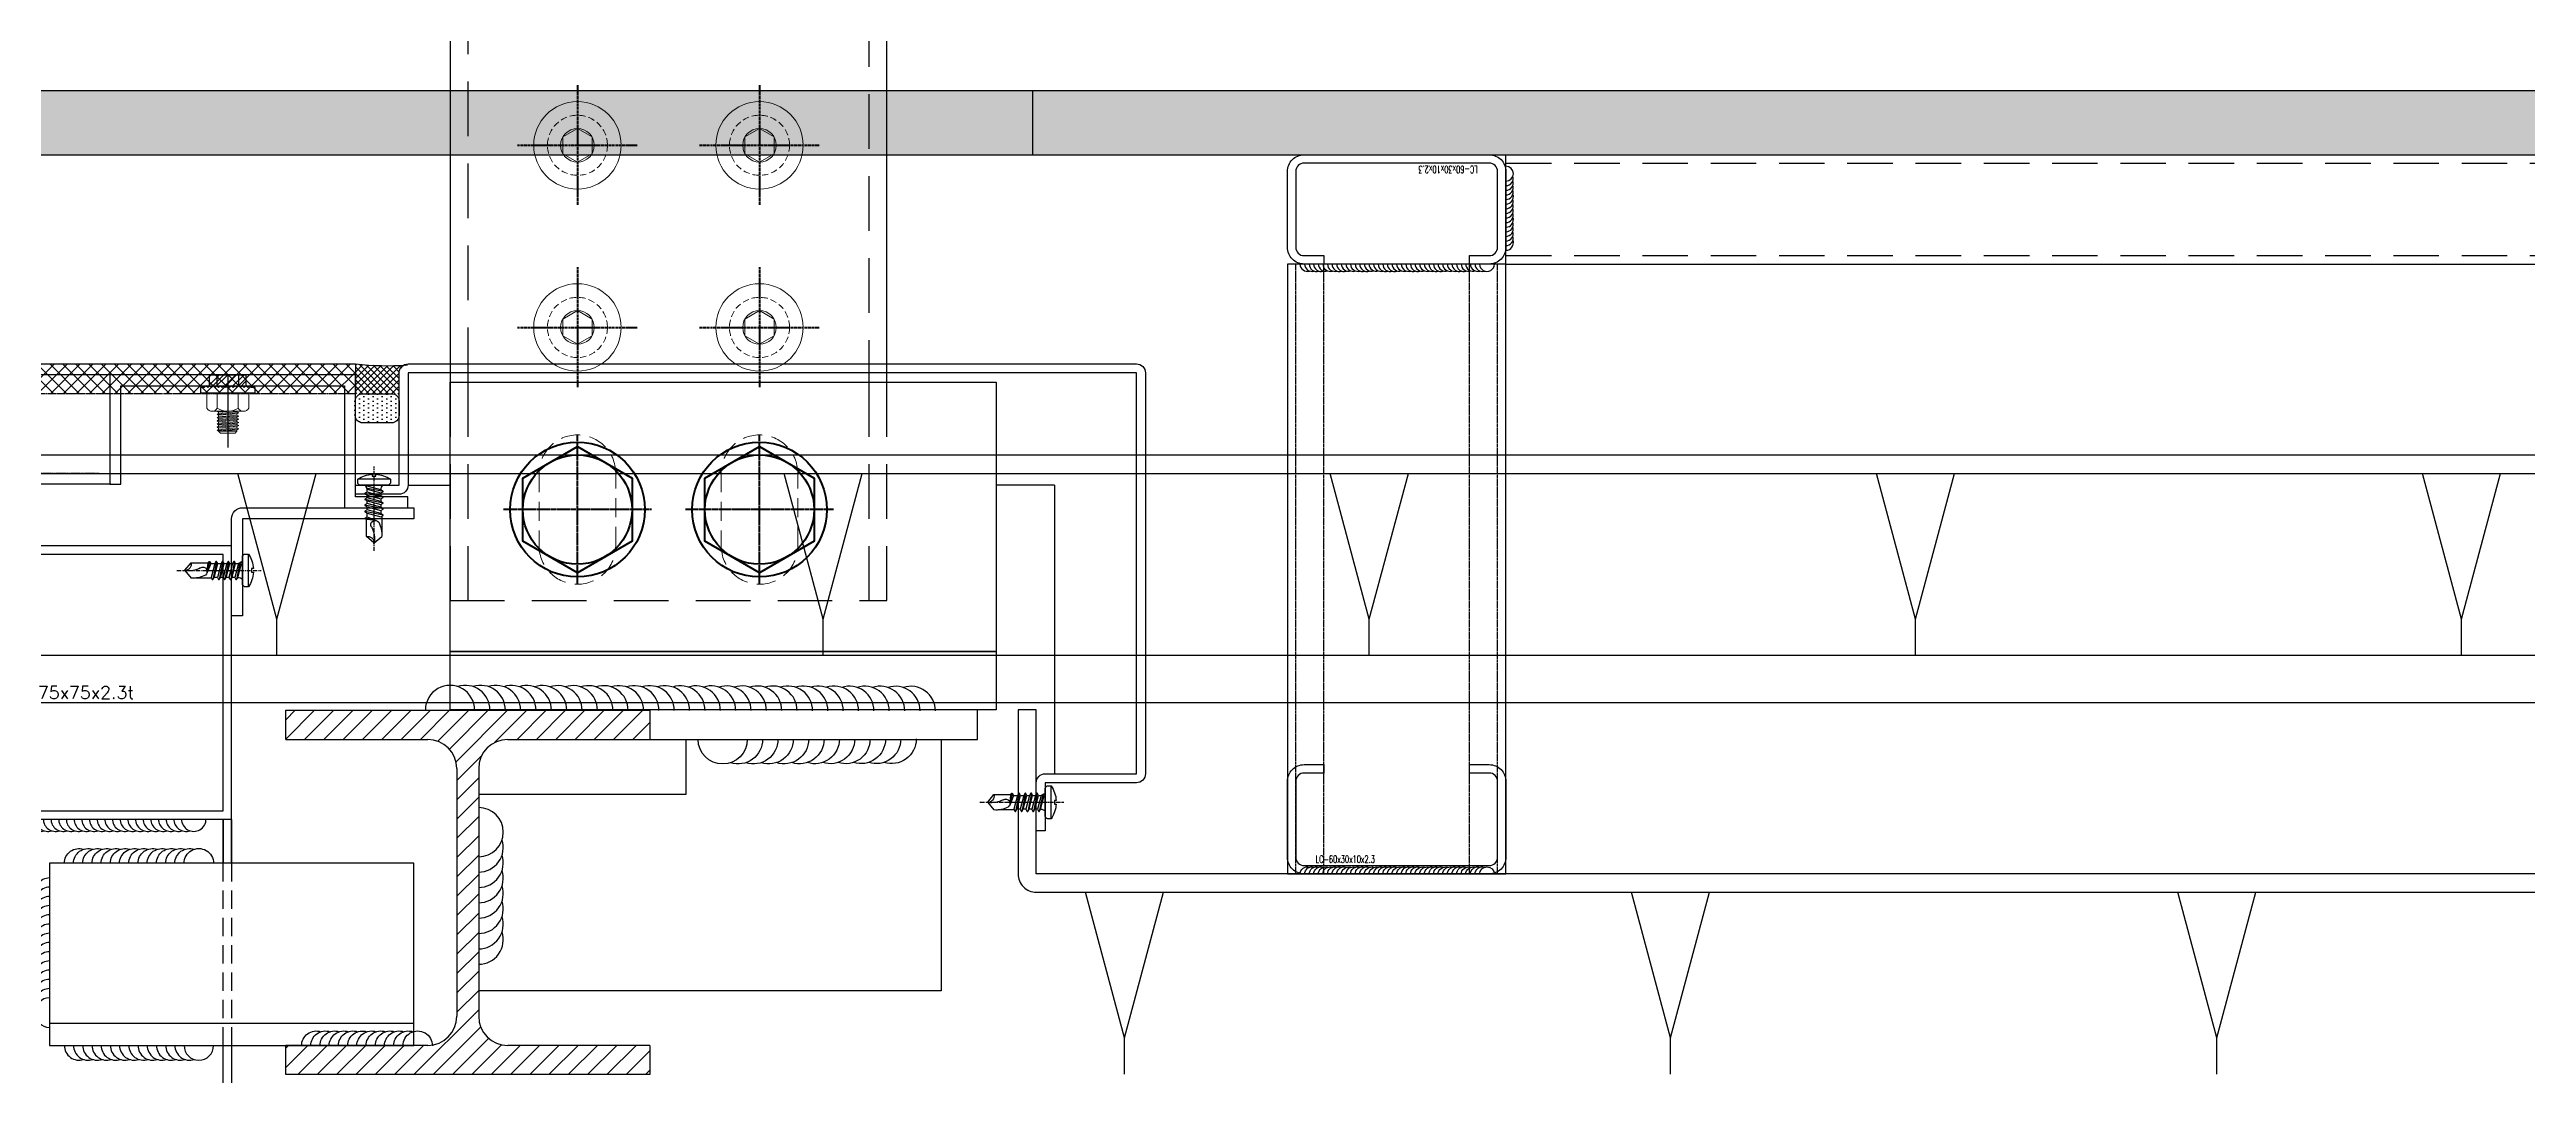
# Model space of a CAD drawing. Extents: x -3378 to 102197, y -3799 to 48702.
# Drawn here: x 88874 to 89555, y 24528 to 24809 of the extents above; entities that cross this region are included whole.
import ezdxf

# ---------------------------------------------------------------- set-up
doc = ezdxf.new("R2010")
doc.units = 0
for name, pattern in [('1', [8, 4, 4]), ('CENTER', [2, 1.25, -0.25, 0.25, -0.25]), ('HIDDEN', [0.375, 0.25, -0.125]), ('Hidden 1_16_', [0.023813, 0.015875, -0.007938])]:
    doc.linetypes.add(name, pattern=pattern)
for name, color, linetype in [('##-鐵件', 1, 'Continuous'), ('11', 11, 'Continuous'), ('24WELD', 55, 'Continuous'), ('3', 3, 'Continuous'), ('4', 4, 'Continuous'), ('6', 6, 'Continuous'), ('ARR', 6, 'Continuous'), ('BCM-DIM', 54, 'Continuous'), ('BCM-EXT', 2, 'Continuous'), ('BCM-SIL', 8, 'Continuous'), ('GM_ANNO_DIMS', 4, 'Continuous'), ('GM_SECT_15', 15, 'Continuous'), ('GM_STEL_PRIM', 3, 'Continuous'), ('STRUCTURAL', 3, 'Continuous'), ('不鏽鋼板S.S.PANEL', 30, 'Continuous'), ('中心線 CENTER', 6, 'CENTER'), ('結構體 STRUCTURAL', 154, 'Continuous'), ('螺絲、螺栓', 4, 'Continuous'), ('視覺模型鋁擠型暫替', 4, 'Continuous'), ('金屬面材 METAL PANEL', 2, 'Continuous'), ('鐵件', 6, 'Continuous'), ('隱藏線 HIDDEN', 8, 'HIDDEN')]:
    doc.layers.add(name, color=color, linetype=linetype)
doc.layers.add('#不列印', color=250, linetype='Continuous', plot=False)
doc.layers.add('不顯示', color=254, linetype='Continuous', plot=False)
for name, color, linetype, lineweight in [('12', 3, 'Continuous', 9), ('粗实线', 7, 'Continuous', 40), ('虚线', 6, 'HIDDEN', 13), ('（粗实线0.35)', 7, '1', 40)]:
    doc.layers.add(name, color=color, linetype=linetype, lineweight=lineweight)
doc.styles.add('DIM', font='simplex.shx', dxfattribs={"bigfont": 'chineset.shx'})
doc.styles.add('romans', font='romans.shx', dxfattribs={"width": 0.5, "bigfont": ' chineset.shx'})

# ---------------------------------------------------------------- blocks, each defined once
blk = doc.blocks.new('室內地板')
at = {"layer": '結構體 STRUCTURAL'}
h = blk.add_hatch(dxfattribs=at)
h.set_pattern_fill('AR-HBONE', color=256, scale=0.1)
h.set_pattern_definition([(45, (-52753.211, -90985.298), (0, 14.3684098), [30.48, -10.16]), (135, (-52746.026, -90978.114), (1e-15, 14.3684098), [30.48, -10.16])])
h.paths.add_polyline_path([(0, 0), (0, -17.5), (11600, -17.5), (11600, 0)])
blk.add_lwpolyline([(0, 0), (0, -17.5), (11600, -17.5), (11600, 0)], close=True, dxfattribs=at)
blk = doc.blocks.new('*U753')
at = {"layer": 'GM_STEL_PRIM'}
for p, q in [((0, -15), (-10.72, 25)), ((0, -15), (10.72, 25)), ((0, -25), (0, -15))]:
    blk.add_line(p, q, dxfattribs=at)
blk = doc.blocks.new('*U754')
at = {"layer": 'GM_ANNO_DIMS', "color": 0, "linetype": 'ByBlock', "lineweight": -2}
for p in [(2850, 0), (3000, 0), (3150, 0), (3300, 0), (3450, 0)]:
    blk.add_blockref('*U753', p, dxfattribs=at)
blk = doc.blocks.new('A$C19b21843')
at = {"layer": '11'}
blk.add_lwpolyline([(3.5, 4), (3, 3.5), (3.5, 3), (3, 2.5), (3.5, 2), (3, 1.5), (3.5, 1), (3.5, 0), (5, 0), (5, 15), (3.5, 15), (3.5, 14), (3, 13.5), (3.5, 13), (3, 12.5), (3.5, 12), (3, 11.5), (3.5, 11), (3, 10.5), (3.5, 10), (3, 9.5), (3.5, 9), (3, 8.5), (3.5, 8), (3, 7.5), (3.5, 7), (3, 6.5), (3.5, 6), (3, 5.5), (3.5, 5), (3, 4.5)], close=True, dxfattribs=at)
at = {"layer": '12'}
for p, q in [((5, 13.25), (9.17, 13.25)), ((9.17, 10.37), (5, 10.37)), ((10, 11.81), (10, 3.19)), ((10, 10.03), (10.19, 10.03)), ((10.46, 10.5), (10.89, 4.57)), ((10.73, 10.03), (11.06, 10.03)), ((11.34, 10.5), (11.77, 4.57)), ((11.61, 10.03), (11.94, 10.03)), ((12.21, 10.5), (12.64, 4.57)), ((12.48, 10.03), (12.81, 10.03)), ((13.09, 10.5), (13.52, 4.57)), ((13.36, 10.03), (13.69, 10.03)), ((13.96, 10.5), (14.39, 4.57)), ((14.23, 10.03), (14.56, 10.03)), ((14.84, 10.5), (15.27, 4.57)), ((9.17, 4.63), (5, 4.63)), ((9.17, 1.75), (5, 1.75)), ((10, 4.95), (10.02, 4.57)), ((10.62, 4.97), (10.25, 4.97)), ((11.5, 4.97), (11.13, 4.97)), ((12.38, 4.97), (12, 4.97)), ((13.25, 4.97), (12.88, 4.97)), ((14.12, 4.97), (13.75, 4.97)), ((15, 4.97), (14.63, 4.97))]:
    blk.add_line(p, q, dxfattribs=at)
for points in [[(10, 4.59), (10.02, 4.57), (10.25, 4.97), (10, 8.4)], [(15.11, 10.03), (15.47, 10.03), (15.47, 5.41)], [(15.47, 10.03), (16, 9.5), (16, 5.5), (15.5, 5)]]:
    blk.add_lwpolyline(points, dxfattribs=at)
for points in [[(10.73, 10.03), (10.46, 10.5), (10.19, 10.03), (10.62, 4.97), (10.89, 4.57), (11.13, 4.97)], [(11.61, 10.03), (11.34, 10.5), (11.06, 10.03), (11.5, 4.97), (11.77, 4.57), (12, 4.97)], [(12.48, 10.03), (12.21, 10.5), (11.94, 10.03), (12.38, 4.97), (12.64, 4.57), (12.88, 4.97)], [(13.36, 10.03), (13.09, 10.5), (12.81, 10.03), (13.25, 4.97), (13.52, 4.57), (13.75, 4.97)], [(14.23, 10.03), (13.96, 10.5), (13.69, 10.03), (14.12, 4.97), (14.39, 4.57), (14.63, 4.97)], [(15.11, 10.03), (14.84, 10.5), (14.56, 10.03), (15, 4.97), (15.27, 4.57), (15.5, 4.97)]]:
    blk.add_lwpolyline(points, close=True, dxfattribs=at)
for centre, radius, start, end in [((8.34, 11.81), 1.66, 300, 60), ((4.63, 7.5), 5.37, 327.68598, 32.31401), ((8.34, 3.19), 1.66, 300, 60)]:
    blk.add_arc(centre, radius, start, end, dxfattribs=at)
at = {"layer": '3'}
for p, q in [((0, 12.01), (3.25, 8.75)), ((3, 10.5), (0, 10.5)), ((0, 9.74), (3.12, 6.62)), ((0, 7.48), (3.49, 3.99)), ((1.77, 12.5), (3.38, 10.88)), ((0, 5.22), (2.72, 2.5)), ((0, 4.5), (3, 4.5)), ((0, 2.96), (0.46, 2.5))]:
    blk.add_line(p, q, dxfattribs=at)
at = {"layer": '4'}
blk.add_line((0, 7.5), (20, 7.5), dxfattribs=at)
at = {"layer": '6'}
blk.add_lwpolyline([(0, 12.5), (3, 12.5), (3.5, 12), (3, 11.5), (3.5, 11), (3, 10.5), (3.5, 10), (3, 9.5), (3.5, 9), (3, 8.5), (3.5, 8), (3, 7.5), (3.5, 7), (3, 6.5), (3.5, 6), (3, 5.5), (3.5, 5), (3, 4.5), (3.5, 4), (3, 3.5), (3.5, 3), (3, 2.5), (0, 2.5)], close=True, dxfattribs=at)
blk = doc.blocks.new('M5x16圓頭自攻')
at = {"layer": 'ARR', "color": 0, "linetype": 'CENTER', "ltscale": 0.87}
blk.add_line((18, 0), (-5.1, 0), dxfattribs=at)
at = {"layer": 'ARR', "color": 0, "linetype": 'ByBlock', "ltscale": 0.3}
for p, q in [((-1.61, -4.5), (-1.61, 4.5)), ((0.5, 2.24), (1.14, 1.9)), ((0.72, 2.13), (1.65, -2.5)), ((1.89, 1.9), (1.14, 1.9)), ((2.24, 2.5), (3.24, -2.5)), ((3.48, 1.9), (2.73, 1.9)), ((3.83, 2.5), (4.83, -2.5)), ((5.07, 1.9), (4.32, 1.9)), ((5.42, 2.5), (6.42, -2.5)), ((6.81, 1.9), (5.91, 1.9)), ((7.16, 2.5), (8.16, -2.5)), ((8.4, 1.9), (7.65, 1.9)), ((8.73, 1.9), (7.98, 1.9)), ((9.08, 2.5), (9.7, -0.6)), ((14.12, 2.1), (9.46, 2.1)), ((15.83, 0.06), (14.12, 2.1)), ((15.83, 0.06), (15.95, 0.06)), ((16, -0.01), (16, 0.01)), ((2.14, -1.9), (2.89, -1.9)), ((3.73, -1.9), (4.48, -1.9)), ((5.32, -1.9), (6.07, -1.9)), ((6.91, -1.9), (7.81, -1.9)), ((8.54, -2.1), (12.91, -2.1)), ((15.83, -0.06), (14.12, -2.1)), ((15.83, -0.06), (15.95, -0.06))]:
    blk.add_line(p, q, dxfattribs=at)
blk.add_lwpolyline([(-2.98, -0.5, 0.134476), (-1.61, -4.5), (-0.58, -4.5, 0.198912), (-0.44, -4.44), (-0.06, -4.06, 0.198912), (0, -3.92), (0, 3.92, 0.198912), (-0.06, 4.06), (-0.44, 4.44, 0.198912), (-0.58, 4.5), (-1.61, 4.5, 0.134562), (-2.98, 0.5), (-2.48, 0.5), (-2.48, -0.5), (-2.98, -0.5)], format="xyb", dxfattribs=at)
blk.add_lwpolyline([(1.14, 1.9), (2.14, -1.9), (1.8, -2.5), (1.65, -2.5), (1.3, -1.9), (0.3, 1.9), (0.5, 2.24)], dxfattribs=at)
for points in [[(3.24, -2.5), (2.89, -1.9), (1.89, 1.9), (2.24, 2.5), (2.39, 2.5), (2.73, 1.9), (3.73, -1.9), (3.39, -2.5)], [(4.83, -2.5), (4.48, -1.9), (3.48, 1.9), (3.83, 2.5), (3.98, 2.5), (4.32, 1.9), (5.32, -1.9), (4.98, -2.5)], [(6.42, -2.5), (6.07, -1.9), (5.07, 1.9), (5.42, 2.5), (5.57, 2.5), (5.91, 1.9), (6.91, -1.9), (6.57, -2.5)], [(8.16, -2.5), (7.81, -1.9), (6.81, 1.9), (7.16, 2.5), (7.31, 2.5), (7.65, 1.9), (8.65, -1.9), (8.31, -2.5)], [(9.08, 2.5), (8.73, 1.9), (9.7, -0.6), (9.46, 2.1), (9.23, 2.5)]]:
    blk.add_lwpolyline(points, close=True, dxfattribs=at)
for centre, radius, start, end in [((0.67, 3.07), 0.874, 220.33884, 257.78016), ((10.86, -0.29), 1.2, 56.15202, 236.15202), ((14.85, 6.88), 7.01, 241.64577, 278.00805), ((15.9, 1.75), 1.82, 168.86169, 267.68654), ((15.95, 0.01), 0.05, 0, 90), ((1.17, -3.34), 1.44, 84.73115, 144.21996), ((13.52, 4.88), 7.01, 241.64577, 274.95411), ((15.95, -0.01), 0.05, 270, 0)]:
    blk.add_arc(centre, radius, start, end, dxfattribs=at)
blk = doc.blocks.new('*U255')
blk.add_blockref('M5x16圓頭自攻', (0, 0))
blk = doc.blocks.new('75x75x2.3t')
at = {"layer": 'GM_SECT_15'}
for points in [[(0, -75), (75, -75), (75, 0), (0, 0)], [(2.3, -72.7), (72.7, -72.7), (72.7, -2.3), (2.3, -2.3)]]:
    blk.add_lwpolyline(points, close=True, dxfattribs=at)
at = {"layer": '不顯示', "linetype": 'Continuous', "insert": (21.79, -38.48), "char_height": 3.5, "attachment_point": 1, "style": 'DIM'}
blk.add_mtext_dynamic_manual_height_columns('75x75x2.3t', width=3.4858, gutter_width=17.5, heights=[0], dxfattribs=at)
blk = doc.blocks.new('*U416')
for centre, end in [((-0.29, -9), 16.35291), ((-0.21, -6.5), 16.35291), ((-0.13, -4), 88.14306), ((-0.53, -16.49), 16.35291), ((-0.45, -13.99), 16.35291), ((-0.37, -11.49), 16.35291), ((-0.78, -23.99), 16.35291), ((-0.7, -21.49), 16.35291), ((-0.62, -18.99), 16.35291), ((-1.02, -31.48), 16.35291), ((-0.94, -28.98), 16.35291), ((-0.86, -26.49), 16.35291), ((-1.26, -38.98), 16.35291), ((-1.18, -36.48), 16.35291), ((-1.1, -33.98), 16.35291), ((-1.59, -48.97), 16.35291), ((-1.51, -46.48), 16.35291), ((-1.43, -43.98), 16.35291), ((-1.34, -41.48), 16.35291), ((-1.83, -56.47), 16.35291), ((-1.75, -53.97), 16.35291), ((-1.67, -51.47), 16.35291), ((-2.07, -63.97), 16.35291), ((-1.99, -61.47), 16.35291), ((-1.91, -58.97), 16.35291), ((-2.24, -68.96), 16.35291), ((-2.15, -66.47), 16.35291)]:
    blk.add_arc(centre, 4, 268.14306, end)
blk = doc.blocks.new('*U804')
at = {"color": 1, "linetype": 'CENTER', "ltscale": 0.3}
for p, q in [((0, -20.32), (0, 20.32)), ((20.32, 0), (-20.32, 0))]:
    blk.add_line(p, q, dxfattribs=at)
blk.add_lwpolyline([(0, 17.32), (15, 8.66), (15, -8.66), (0, -17.32), (-15, -8.66), (-15, 8.66)], close=True)
blk.add_circle((0, 0), 15)
at = {"layer": '粗实线'}
blk.add_circle((0, 0), 18.5, dxfattribs=at)
at = {"layer": '虚线', "ltscale": 21}
blk.add_lwpolyline([(-10.5, 10), (-10.5, -10, 1), (10.5, -10), (10.5, 10, 1)], format="xyb", close=True, dxfattribs=at)
blk = doc.blocks.new('*U803')
at = {"layer": '粗实线', "color": 0, "linetype": 'ByBlock', "lineweight": -2}
for p in [(0, 0), (50, 0)]:
    blk.add_blockref('*U804', p, dxfattribs=at)
blk = doc.blocks.new('M12CF')
at = {"color": 1, "linetype": 'CENTER', "lineweight": -2, "ltscale": 0.5}
for p, q in [((0, 16.5), (0, -16.5)), ((-16.5, 0), (16.5, 0))]:
    blk.add_line(p, q, dxfattribs=at)
at = {"color": 7, "lineweight": 9, "flags": 128}
blk.add_lwpolyline([(-4, -2.31), (0, -4.62), (4, -2.31), (4, 2.31), (0, 4.62), (-4, 2.31)], close=True, dxfattribs=at)
at = {"color": 7, "lineweight": 9}
for radius in [12, 4.62]:
    blk.add_circle((0, 0), radius, dxfattribs=at)
blk = doc.blocks.new('H-100x100x6x8')
at = {"layer": '視覺模型鋁擠型暫替', "linetype": 'Continuous'}
h = blk.add_hatch(dxfattribs=at)
h.set_pattern_fill('ANSI31', color=1, scale=30)
h.set_pattern_definition([(45, (-90912.223, -1005445.726), (-2.65165043, 2.65165043), [])])
edge = h.paths.add_edge_path()
edge.add_line((61, -8), (100, -8))
edge.add_line((100, -8), (100, 0))
edge.add_line((100, 0), (0, 0))
edge.add_line((0, 0), (0, -8))
edge.add_line((0, -8), (39, -8))
edge.add_arc((39, -16), 8, 0, 90, ccw=False)
edge.add_line((47, -16), (47, -84))
edge.add_arc((39, -84), 8, -90, 0, ccw=False)
edge.add_line((39, -92), (0, -92))
edge.add_line((0, -92), (0, -100))
edge.add_line((0, -100), (100, -100))
edge.add_line((100, -100), (100, -92))
edge.add_line((100, -92), (61, -92))
edge.add_arc((61, -84), 8, 180, 270, ccw=False)
edge.add_line((53, -84), (53, -16))
edge.add_arc((61, -16), 8, 90, 180, ccw=False)
h.paths.add_polyline_path([(51.93, -76.8), (51.93, -70.8)], flags=16)
h.paths.add_polyline_path([(93.05, -6), (93.05, -2)], flags=16)
h.paths.add_polyline_path([(93.05, -98), (93.05, -94)], flags=16)
h.paths.add_polyline_path([(75.39, -100.55), (75.39, -93.05)])
for p, q in [((0, 0), (100, 0)), ((0, -8), (0, 0)), ((100, 0), (100, -8)), ((0, -8), (39, -8)), ((61, -8), (100, -8)), ((47, -16), (47, -84)), ((53, -16), (53, -84)), ((0, -100), (0, -92)), ((39, -92), (0, -92)), ((100, -92), (61, -92)), ((100, -92), (100, -100)), ((100, -100), (0, -100))]:
    blk.add_line(p, q, dxfattribs=at)
for centre, start, end in [((39, -16), 0, 90), ((61, -16), 90, 180), ((39, -84), 270, 0), ((61, -84), 180, 270)]:
    blk.add_arc(centre, 8, start, end, dxfattribs=at)
blk = doc.blocks.new('*U447')
for centre, end in [((4, -0.13), 178.14306), ((6.5, -0.21), 106.35291), ((9, -0.29), 106.35291), ((11.49, -0.37), 106.35291), ((13.99, -0.45), 106.35291), ((16.49, -0.53), 106.35291), ((18.99, -0.62), 106.35291), ((21.49, -0.7), 106.35291), ((23.99, -0.78), 106.35291), ((26.49, -0.86), 106.35291), ((28.98, -0.94), 106.35291), ((31.48, -1.02), 106.35291)]:
    blk.add_arc(centre, 4, 358.14306, end)
blk = doc.blocks.new('*U450')
for centre, end in [((4, -0.13), 178.14306), ((6.5, -0.21), 106.35291), ((9, -0.29), 106.35291), ((11.49, -0.37), 106.35291), ((13.99, -0.45), 106.35291), ((16.49, -0.53), 106.35291), ((18.99, -0.62), 106.35291), ((21.49, -0.7), 106.35291), ((23.99, -0.78), 106.35291), ((26.49, -0.86), 106.35291), ((28.98, -0.94), 106.35291), ((31.48, -1.02), 106.35291), ((33.98, -1.1), 106.35291), ((36.48, -1.18), 106.35291)]:
    blk.add_arc(centre, 4, 358.14306, end)
blk = doc.blocks.new('*U451')
for centre, end in [((4, -0.13), 178.14306), ((6.5, -0.21), 106.35291), ((9, -0.29), 106.35291), ((11.49, -0.37), 106.35291), ((13.99, -0.45), 106.35291), ((16.49, -0.53), 106.35291), ((18.99, -0.62), 106.35291), ((21.49, -0.7), 106.35291), ((23.99, -0.78), 106.35291), ((26.49, -0.86), 106.35291), ((28.98, -0.94), 106.35291), ((31.48, -1.02), 106.35291), ((33.98, -1.1), 106.35291), ((36.48, -1.18), 106.35291)]:
    blk.add_arc(centre, 4, 358.14306, end)
blk = doc.blocks.new('*U452')
for centre, end in [((4, -0.13), 178.14306), ((6.5, -0.21), 106.35291), ((9, -0.29), 106.35291), ((11.49, -0.37), 106.35291), ((13.99, -0.45), 106.35291), ((16.49, -0.53), 106.35291), ((18.99, -0.62), 106.35291), ((21.49, -0.7), 106.35291), ((23.99, -0.78), 106.35291), ((26.49, -0.86), 106.35291), ((28.98, -0.94), 106.35291), ((31.48, -1.02), 106.35291), ((33.98, -1.1), 106.35291), ((36.48, -1.18), 106.35291)]:
    blk.add_arc(centre, 4, 358.14306, end)
blk = doc.blocks.new('*U213')
at = {"layer": '鐵件'}
for p, q in [((-230.95, 0), (1119.05, 0)), ((-230.95, -30), (-230.95, 0)), ((-230.95, -30), (1119.05, -30))]:
    blk.add_line(p, q, dxfattribs=at)
at = {"layer": '鐵件', "linetype": 'HIDDEN', "ltscale": 50}
for p, q in [((-230.95, -2.3), (1119.05, -2.3)), ((-230.95, -27.7), (1119.05, -27.7))]:
    blk.add_line(p, q, dxfattribs=at)
blk = doc.blocks.new('St-LC-60x30x10x2_3')
at = {"layer": 'STRUCTURAL', "color": 0, "linetype": 'ByBlock', "lineweight": -2}
blk.add_lwpolyline([(14.83, 38.37), (14.83, 36.07), (9.43, 36.07, 0.414214), (7.13, 33.77), (7.13, 12.97, 0.414214), (9.43, 10.67), (60.23, 10.67, 0.414214), (62.53, 12.97), (62.53, 33.77, 0.414214), (60.23, 36.07), (54.83, 36.07), (54.83, 38.37), (60.23, 38.37, -0.414214), (64.83, 33.77), (64.83, 12.97, -0.414214), (60.23, 8.37), (9.43, 8.37, -0.414214), (4.83, 12.97), (4.83, 33.77, -0.414214), (9.43, 38.37)], format="xyb", close=True, dxfattribs=at)
at = {"layer": 'Defpoints', "color": 0, "linetype": 'ByBlock', "lineweight": -2, "style": 'romans', "width": 0.6}
blk.add_text('LC-60x30x10x2.3', height=2, rotation=360, dxfattribs=at).set_placement((12.56, 11.41))
blk = doc.blocks.new('*U435')
for centre, end in [((1.2, 36.5), 196.3529), ((1.3, 41.5), 196.3529), ((1.3, 39), 196.3529), ((0.8, 24), 196.3529), ((0.9, 29), 196.3529), ((0.9, 26.5), 196.3529), ((1, 31.5), 196.3529), ((1.1, 34), 196.3529), ((0.4, 11.5), 196.3529), ((0.5, 16.5), 196.3529), ((0.5, 14), 196.3529), ((0.6, 19), 196.3529), ((0.7, 21.5), 196.3529), ((0.1, 4), 268.1431), ((0.2, 6.5), 196.3529), ((0.3, 9), 196.3529)]:
    blk.add_arc(centre, 4, 88.1431, end)
blk = doc.blocks.new('*U436')
for centre, end in [((3, 94), 196.3529), ((3, 91.5), 196.3529), ((3.1, 96.4), 196.3529), ((3.2, 98.9), 196.3529), ((3.3, 101.4), 196.3529), ((2.6, 81.5), 196.3529), ((2.6, 79), 196.3529), ((2.7, 84), 196.3529), ((2.8, 86.5), 196.3529), ((2.9, 89), 196.3529), ((2.1, 64), 196.3529), ((2.2, 69), 196.3529), ((2.2, 66.5), 196.3529), ((2.3, 71.5), 196.3529), ((2.4, 74), 196.3529), ((2.5, 76.5), 196.3529), ((1.7, 54), 196.3529), ((1.7, 51.5), 196.3529), ((1.8, 56.5), 196.3529), ((1.9, 59), 196.3529), ((2, 61.5), 196.3529), ((1.2, 36.5), 196.3529), ((1.3, 41.5), 196.3529), ((1.3, 39), 196.3529), ((1.4, 44), 196.3529), ((1.5, 46.5), 196.3529), ((1.6, 49), 196.3529), ((0.8, 24), 196.3529), ((0.9, 29), 196.3529), ((0.9, 26.5), 196.3529), ((1, 31.5), 196.3529), ((1.1, 34), 196.3529), ((0.4, 11.5), 196.3529), ((0.5, 16.5), 196.3529), ((0.5, 14), 196.3529), ((0.6, 19), 196.3529), ((0.7, 21.5), 196.3529), ((0.1, 4), 268.1431), ((0.2, 6.5), 196.3529), ((0.3, 9), 196.3529)]:
    blk.add_arc(centre, 4, 88.1431, end)
blk = doc.blocks.new('*U437')
for centre, end in [((3, 94), 196.3529), ((3, 91.5), 196.3529), ((3.1, 96.4), 196.3529), ((3.2, 98.9), 196.3529), ((3.3, 101.4), 196.3529), ((2.6, 81.5), 196.3529), ((2.6, 79), 196.3529), ((2.7, 84), 196.3529), ((2.8, 86.5), 196.3529), ((2.9, 89), 196.3529), ((2.1, 64), 196.3529), ((2.2, 69), 196.3529), ((2.2, 66.5), 196.3529), ((2.3, 71.5), 196.3529), ((2.4, 74), 196.3529), ((2.5, 76.5), 196.3529), ((1.7, 54), 196.3529), ((1.7, 51.5), 196.3529), ((1.8, 56.5), 196.3529), ((1.9, 59), 196.3529), ((2, 61.5), 196.3529), ((1.2, 36.5), 196.3529), ((1.3, 41.5), 196.3529), ((1.3, 39), 196.3529), ((1.4, 44), 196.3529), ((1.5, 46.5), 196.3529), ((1.6, 49), 196.3529), ((0.8, 24), 196.3529), ((0.9, 29), 196.3529), ((0.9, 26.5), 196.3529), ((1, 31.5), 196.3529), ((1.1, 34), 196.3529), ((0.4, 11.5), 196.3529), ((0.5, 16.5), 196.3529), ((0.5, 14), 196.3529), ((0.6, 19), 196.3529), ((0.7, 21.5), 196.3529), ((0.1, 4), 268.1431), ((0.2, 6.5), 196.3529), ((0.3, 9), 196.3529)]:
    blk.add_arc(centre, 4, 88.1431, end)
blk = doc.blocks.new('*U807')
at = {"layer": 'GM_STEL_PRIM'}
for p, q in [((0, -15), (-10.72, 25)), ((0, -15), (10.72, 25)), ((0, -25), (0, -15))]:
    blk.add_line(p, q, dxfattribs=at)
blk = doc.blocks.new('*U808')
at = {"layer": 'GM_ANNO_DIMS', "color": 0, "linetype": 'ByBlock', "lineweight": -2}
for p in [(0, 0), (150, 0), (300, 0)]:
    blk.add_blockref('*U807', p, dxfattribs=at)
blk = doc.blocks.new('*U459')
at = {"layer": '##-鐵件', "color": 1}
blk.add_lwpolyline([(1657.18, 30), (1489.76, 30), (1489.76, -30), (1657.18, -30)], close=True, dxfattribs=at)
at = {"color": 251, "linetype": 'Hidden 1_16_', "ltscale": 5}
for p, q in [((1657.18, 27.7), (1489.76, 27.7)), ((1657.18, 20), (1489.76, 20)), ((1657.18, -20), (1489.76, -20)), ((1657.18, -27.7), (1489.76, -27.7))]:
    blk.add_line(p, q, dxfattribs=at)
at = {"layer": '#不列印', "rotation": 90}
blk.add_blockref('St-LC-60x30x10x2_3', (1665.55, -34.83), dxfattribs=at)
blk = doc.blocks.new('*U805')
at = {"layer": '鐵件', "rotation": 270}
blk.add_blockref('*U459', (0, 1573.47), dxfattribs=at)
blk = doc.blocks.new('*U806')
at = {"color": 0, "linetype": 'ByBlock', "lineweight": -2}
blk.add_blockref('*U805', (0, 0), dxfattribs=at)
blk = doc.blocks.new('*U441')
for centre, end in [((-0.13, -4), 88.1431), ((-0.29, -9), 16.3529), ((-0.21, -6.5), 16.3529), ((-0.37, -11.49), 16.3529), ((-0.53, -16.49), 16.3529), ((-0.45, -13.99), 16.3529), ((-0.62, -18.99), 16.3529), ((-0.78, -23.99), 16.3529), ((-0.7, -21.49), 16.3529), ((-0.94, -28.98), 16.3529), ((-0.86, -26.49), 16.3529), ((-1.02, -31.48), 16.3529), ((-1.18, -36.48), 16.3529), ((-1.1, -33.98), 16.3529), ((-1.26, -38.98), 16.3529), ((-1.43, -43.98), 16.3529), ((-1.34, -41.48), 16.3529), ((-1.59, -48.97), 16.3529), ((-1.51, -46.48), 16.3529), ((-1.67, -51.47), 16.3529), ((-1.83, -56.47), 16.3529), ((-1.75, -53.97), 16.3529), ((-1.99, -61.47), 16.3529), ((-1.91, -58.97), 16.3529), ((-2.07, -63.97), 16.3529), ((-2.24, -68.96), 16.3529), ((-2.15, -66.47), 16.3529), ((-2.32, -71.46), 16.3529), ((-2.48, -76.46), 16.3529), ((-2.4, -73.96), 16.3529), ((-2.56, -78.96), 16.3529)]:
    blk.add_arc(centre, 4, 268.1431, end)
blk = doc.blocks.new('*U442')
for centre, end in [((-21.49, 0.65), 286.4702), ((-18.99, 0.58), 286.4702), ((-16.49, 0.5), 286.4702), ((-13.99, 0.43), 286.4702), ((-11.49, 0.35), 286.4702), ((-9, 0.27), 286.4702), ((-6.5, 0.2), 286.4702), ((-4, 0.12), 358.2604)]:
    blk.add_arc(centre, 4, 178.2604, end)
blk = doc.blocks.new('*U443')
for centre, end in [((-0.13, -4), 88.1431), ((-0.29, -9), 16.3529), ((-0.21, -6.5), 16.3529), ((-0.37, -11.49), 16.3529), ((-0.53, -16.49), 16.3529), ((-0.45, -13.99), 16.3529), ((-0.62, -18.99), 16.3529), ((-0.78, -23.99), 16.3529), ((-0.7, -21.49), 16.3529), ((-0.94, -28.98), 16.3529), ((-0.86, -26.49), 16.3529), ((-1.02, -31.48), 16.3529)]:
    blk.add_arc(centre, 4, 268.1431, end)

msp = doc.modelspace()

# ---------------------------------------------------------------- hatches: boundary and pattern name
at = {"layer": 'BCM-SIL'}
h = msp.add_hatch(dxfattribs=at)
h.set_pattern_fill('ANSI37', color=256, scale=20, angle=-180)
h.set_pattern_definition([(225, (826.014, -991934.3894), (1.767766953, -1.767766953), []), (315, (826.014, -991934.3894), (1.767766953, 1.767766953), [])])
h.paths.add_polyline_path([(88958.221, 24714.979), (88780.121, 24714.979), (88786.711, 24723.181), (88958.221, 24723.181)])
h = msp.add_hatch(dxfattribs=at)
h.set_pattern_fill('ANSI37', color=256, scale=10, angle=-180)
h.set_pattern_definition([(225, (826.014, -991934.3894), (0.8838834765, -0.8838834765), []), (315, (826.014, -991934.3894), (0.8838834765, 0.8838834765), [])])
h.paths.add_polyline_path([(88970.221, 24719.954, -0.3495485), (88972.55, 24722.878, -0.0459361), (88958.221, 24723.181), (88958.221, 24720.181), (88958.221, 24720.181), (88958.221, 24714.979), (88970.221, 24714.979)])
h = msp.add_hatch(dxfattribs=at)
h.set_pattern_fill('DOTS', color=256, scale=20, angle=-90, style=0)
h.set_pattern_definition([(90, (83508.0913, -11634.5446), (1.25, 0.625), [0, -1.25])])
edge = h.paths.add_edge_path()
edge.add_arc((88968.221, 24708.994), 2, 270, 360)
edge.add_line((88970.221, 24708.994), (88970.221, 24712.979))
edge.add_arc((88968.221, 24712.979), 2, 0, 90)
edge.add_line((88968.221, 24714.979), (88959.855, 24714.979))
edge.add_arc((88959.855, 24712.979), 2, 90, 180)
edge.add_line((88957.855, 24712.979), (88957.855, 24708.994))
edge.add_arc((88959.855, 24708.994), 2, 180, 270)
edge.add_line((88959.855, 24706.994), (88968.221, 24706.994))
at = {"layer": '結構體 STRUCTURAL', "true_color": 0xf26722}
h = msp.add_hatch(dxfattribs=at)
h.set_pattern_fill('AR-HBONE', color=30, scale=0.1)
h.set_pattern_definition([(45, (36391.011, -66187.213), (0, 14.3684098), [30.48, -10.16]), (135, (36398.195, -66180.029), (1e-15, 14.3684098), [30.48, -10.16])])
h.paths.add_polyline_path([(89144.221, 24798.085), (89144.221, 24780.585), (90673.7, 24780.585), (90673.7, 24798.085)])

# ---------------------------------------------------------------- linework, layer by layer
at = {"layer": 'BCM-EXT', "color": 8, "linetype": 'HIDDEN'}
msp.add_line((88801.411, 24693.181), (88887.824, 24693.181), dxfattribs=at)
at = {"layer": 'BCM-EXT', "linetype": 'Continuous'}
msp.add_line((88891.027, 24690.181), (88802.881, 24690.181), dxfattribs=at)
at = {"layer": 'BCM-SIL', "linetype": 'HIDDEN', "ltscale": 0.5, "elevation": 0}
msp.add_lwpolyline([(88958.221, 24714.979), (88780.121, 24714.979), (88786.711, 24723.181), (88958.221, 24723.181)], close=True, dxfattribs=at)
at = {"layer": 'BCM-SIL', "elevation": 0}
msp.add_lwpolyline([(88960.221, 24714.979), (88968.221, 24714.979, -0.4142136), (88970.221, 24712.979), (88970.221, 24708.994, -0.4142136), (88968.221, 24706.994), (88960.221, 24706.994, -0.4142136), (88958.221, 24708.994), (88958.221, 24712.979, -0.4142136)], format="xyb", close=True, dxfattribs=at)
at = {"layer": 'BCM-SIL'}
msp.add_arc((88967.035, 24800.846, 0), 78.163, 263.525895, 274.046285, dxfattribs=at)
at = {"layer": 'GM_SECT_15'}
for p, q in [((88921.95, 24586.085), (88921.949, 24598.19, 0)), ((88921.949, 24598.106), (88921.949, 24586.085)), ((88924.249, 24586.085), (88924.248, 24598.19, 0)), ((88924.249, 24598.106), (88924.249, 24586.085)), ((88974.248, 24542.085), (88874.248, 24542.085)), ((88921.949, 24103.481), (88921.95, 24536.085)), ((88924.25, 24536.085), (88924.249, 24103.481))]:
    msp.add_line(p, q, dxfattribs=at)
at = {"layer": 'GM_SECT_15', "elevation": 0}
msp.add_lwpolyline([(89039.098, 24620.085), (89129.1, 24620.085), (89129.1, 24628.178), (89039.098, 24628.178)], close=True, dxfattribs=at)
for points in [[(88992.098, 24605.085), (89049.098, 24605.085), (89049.098, 24620.085)], [(89119.1, 24620.085), (89119.1, 24620.085), (89119.1, 24551.085), (88992.098, 24551.085)]]:
    msp.add_lwpolyline(points, dxfattribs=at)
at = {"layer": 'GM_SECT_15'}
msp.add_lwpolyline([(88874.248, 24586.085), (88874.248, 24536.085), (88974.248, 24536.085), (88974.248, 24586.085)], close=True, dxfattribs=at)
at = {"layer": 'GM_STEL_PRIM', "elevation": 0}
msp.add_lwpolyline([(97765.704, 24698.085), (86065.701, 24698.085), (86065.701, 24693.085), (97765.704, 24693.085)], close=True, dxfattribs=at)
msp.add_lwpolyline([(90781.56, 24583.162), (89145.234, 24583.162), (89145.243, 24628.177), (89140.243, 24628.178), (89140.234, 24583.163, 0.4142473), (89145.234, 24578.162), (90781.56, 24578.162)], format="xyb", close=True, dxfattribs=at)
at = {"layer": '不鏽鋼板S.S.PANEL'}
for points in [[(89104.221, 24718.178), (89104.221, 25697.682, 0.049389), (89104.124, 25698.663), (89065.025, 25894.158, 0.3575108), (89060.122, 25898.178), (88989.221, 25898.178, 0.4142136), (88984.221, 25893.178), (88984.221, 24858.178, -0.4142136), (88979.221, 24853.178), (88939.221, 24853.178)], [(88939.221, 24818.178), (88979.221, 24818.178, -0.4142136), (88984.221, 24813.178), (88984.221, 24718.178)]]:
    msp.add_lwpolyline(points, format="xyb", dxfattribs=at)
for points in [[(88984.221, 24718.178), (89134.221, 24718.178), (89134.221, 24644.178), (88984.221, 24644.178)], [(88984.221, 24644.178), (89134.221, 24644.178), (89134.221, 24628.178), (88984.221, 24628.178)]]:
    msp.add_lwpolyline(points, close=True, dxfattribs=at)
at = {"layer": '中心線 CENTER', "ltscale": 15}
msp.add_line((101018.781, 24798.085, 0), (82488.036, 24798.085, 0), dxfattribs=at)
at = {"layer": '結構體 STRUCTURAL'}
for p, q in [((90754.403, 24643.085, 0), (86461.701, 24643.085, 0)), ((90754.403, 24630.085, 0), (86461.701, 24630.085, 0))]:
    msp.add_line(p, q, dxfattribs=at)
at = {"layer": '結構體 STRUCTURAL', "color": 30, "true_color": 0xf26722, "elevation": 0}
msp.add_lwpolyline([(89144.221, 24798.085), (89144.221, 24780.585), (90673.7, 24780.585), (90673.7, 24798.085)], close=True, dxfattribs=at)
at = {"layer": '虚线', "ltscale": 7}
for centre in [(89019.221, 24783.178), (89069.221, 24783.178), (89019.221, 24733.178), (89069.221, 24733.178)]:
    msp.add_circle(centre, 8.25, dxfattribs=at)
at = {"layer": '金屬面材 METAL PANEL'}
for p, q in [((88958.221, 24686.881), (88958.221, 24689.881)), ((88972.72, 24689.881), (88984.221, 24689.881)), ((89150.22, 24689.881), (89134.221, 24689.881)), ((89150.22, 24689.881), (89150.22, 24610.681))]:
    msp.add_line(p, q, dxfattribs=at)
msp.add_lwpolyline([(88786.711, 24723.181), (88958.221, 24723.181), (88958.221, 24720.181), (88788.149, 24720.181)], dxfattribs=at)
msp.add_lwpolyline([(88958.221, 24689.881), (88970.22, 24689.881), (88970.22, 24720.681, -0.4142136), (88972.72, 24723.181), (89172.72, 24723.181, -0.4142136), (89175.22, 24720.681), (89175.22, 24610.681, -0.4142136), (89172.72, 24608.181), (89147.721, 24608.181), (89147.721, 24594.999), (89145.221, 24594.999), (89145.221, 24608.181, -0.4142136), (89147.721, 24610.681), (89172.72, 24610.681), (89172.72, 24720.681), (88972.72, 24720.681), (88972.72, 24689.881, -0.4142136), (88970.22, 24687.381), (88958.221, 24687.381)], format="xyb", dxfattribs=at)
at = {"layer": '金屬面材 METAL PANEL', "linetype": 'Continuous'}
msp.add_lwpolyline([(88890.824, 24690.18), (88893.824, 24690.181), (88893.824, 24717.181), (88955.221, 24717.181), (88955.221, 24683.681), (88972.623, 24683.681), (88972.623, 24686.681), (88958.221, 24686.681), (88958.221, 24720.181), (88890.824, 24720.181), (88890.824, 24690.181)], dxfattribs=at)
at = {"layer": '金屬面材 METAL PANEL', "elevation": 0}
msp.add_lwpolyline([(88974.292, 24680.681), (88927.24, 24680.681), (88927.24, 24654.019), (88924.24, 24654.019), (88924.24, 24680.681, -0.4142136), (88927.24, 24683.681), (88974.292, 24683.681)], format="xyb", close=True, dxfattribs=at)
at = {"layer": '隱藏線 HIDDEN', "linetype": 'HIDDEN', "ltscale": 20}
for p, q in [((88921.949, 24536.085), (88921.949, 24586.085)), ((88924.249, 24586.085), (88924.248, 24536.085))]:
    msp.add_line(p, q, dxfattribs=at)
at = {"layer": '隱藏線 HIDDEN', "linetype": 'HIDDEN', "ltscale": 60}
for points in [[(88984.221, 25868.178), (88984.221, 25868.178, 0.4142136), (88989.221, 25873.178), (88989.221, 25888.178, -0.4142136), (88994.221, 25893.178), (89056.023, 25893.178, -0.3575108), (89060.926, 25889.158), (89099.124, 25698.168, -0.049389), (89099.221, 25697.187), (89099.221, 24718.178)], [(88989.221, 24718.178), (88989.221, 25793.178, 0.4142136), (88984.221, 25798.178), (88984.221, 25798.178)]]:
    msp.add_lwpolyline(points, format="xyb", dxfattribs=at)
for points in [[(88984.221, 24718.178), (88984.221, 24658.178), (89104.221, 24658.178), (89104.221, 24718.178)], [(88989.221, 24658.178), (88989.221, 24718.178)], [(89099.221, 24718.178), (89099.221, 24658.178)]]:
    msp.add_lwpolyline(points, dxfattribs=at)

# ---------------------------------------------------------------- block references
msp.add_blockref('*U806', (89244.221, 24666.874))
at = {"layer": '24WELD'}
for name, p, xscale, yscale, zscale, rotation in [('*U435', (89274.221, 24777.412), 0.5062500000000004, 0.5062500000000004, 0.5062500000000004, 181.8569371983544), ('*U436', (89271.048, 24750.585, 0), 0.5062499999999989, 0.5062499999999989, 0.5062499999999989, 91.85693719835433), ('*U441', (88977.471, 24628.191), 1.687499999999999, 1.687499999999999, 1.687499999999999, 91.73960838142311), ('*U443', (89052.355, 24620.085, 0), -1.687500000000001, 1.687500000000001, 1.687500000000001, 88.26039161857696), ('*U416', (88917.234, 24598.214, 0), 0.8437500000000009, 0.8437500000000009, 0.8437500000000009, 271.8569371983542), ('*U442', (88992.098, 24601.401, 0), 1.687499999999999, 1.687499999999999, 1.687499999999999, 91.73960838142311), ('*U451', (88919.285, 24586.085), -1.012500000000001, 1.012500000000001, 1.012500000000001, 358.1430628016457), ('*U437', (89271.048, 24583.072, 0), -0.5062500000000003, 0.5062500000000004, 0.5062500000000004, 88.14306280164571), ('*U452', (88874.249, 24541.049), 1.012499999999998, 1.012499999999998, 1.012499999999998, 91.85693719835427), ('*U450', (88919.285, 24536.085), 1.012500000000001, 1.012500000000001, 1.012500000000001, 181.8569371983544), ('*U447', (88979.392, 24536.004), -1.012500000000001, 1.012500000000001, 1.012500000000001, 358.1430628016457)]:
    msp.add_blockref(name, p, dxfattribs=dict(at, xscale=xscale, yscale=yscale, zscale=zscale, rotation=rotation))
at = {"layer": 'BCM-DIM', "rotation": 270}
msp.add_blockref('A$C19b21843', (88915.678, 24720.181), dxfattribs=at)
at = {"layer": 'BCM-SIL', "xscale": -1, "rotation": 90}
msp.add_blockref('*U255', (88963.367, 24689.881), dxfattribs=at)
at = {"layer": 'BCM-SIL', "xscale": -1}
for p in [(88927.24, 24666.472), (89147.721, 24602.825)]:
    msp.add_blockref('*U255', p, dxfattribs=at)
at = {"layer": 'GM_ANNO_DIMS'}
for name, p in [('*U754', (86086.701, 24668.085, 0)), ('*U808', (89169.435, 24553.162, 0))]:
    msp.add_blockref(name, p, dxfattribs=at)
at = {"layer": '粗实线'}
msp.add_blockref('*U803', (89019.221, 24683.178), dxfattribs=at)
at = {"layer": '螺絲、螺栓'}
for name, p in [('室內地板', (86011.701, 24798.085, 0)), ('*U213', (89505.175, 24780.585))]:
    msp.add_blockref(name, p, dxfattribs=at)
at = {"layer": '視覺模型鋁擠型暫替', "linetype": 'Continuous', "rotation": 359.9999972778685}
msp.add_blockref('75x75x2.3t', (88849.24, 24673.19, 0), dxfattribs=at)
at = {"layer": '視覺模型鋁擠型暫替', "linetype": 'Continuous'}
msp.add_blockref('H-100x100x6x8', (88939.098, 24628.085, 0), dxfattribs=at)
at = {"layer": '鐵件', "rotation": 180}
msp.add_blockref('St-LC-60x30x10x2_3', (89279.048, 24788.956), dxfattribs=at)
at = {"layer": '（粗实线0.35)'}
for p in [(89019.221, 24783.178), (89069.221, 24783.178), (89019.221, 24733.178), (89069.221, 24733.178)]:
    msp.add_blockref('M12CF', p, dxfattribs=at)

doc.saveas('drawing.dxf')
